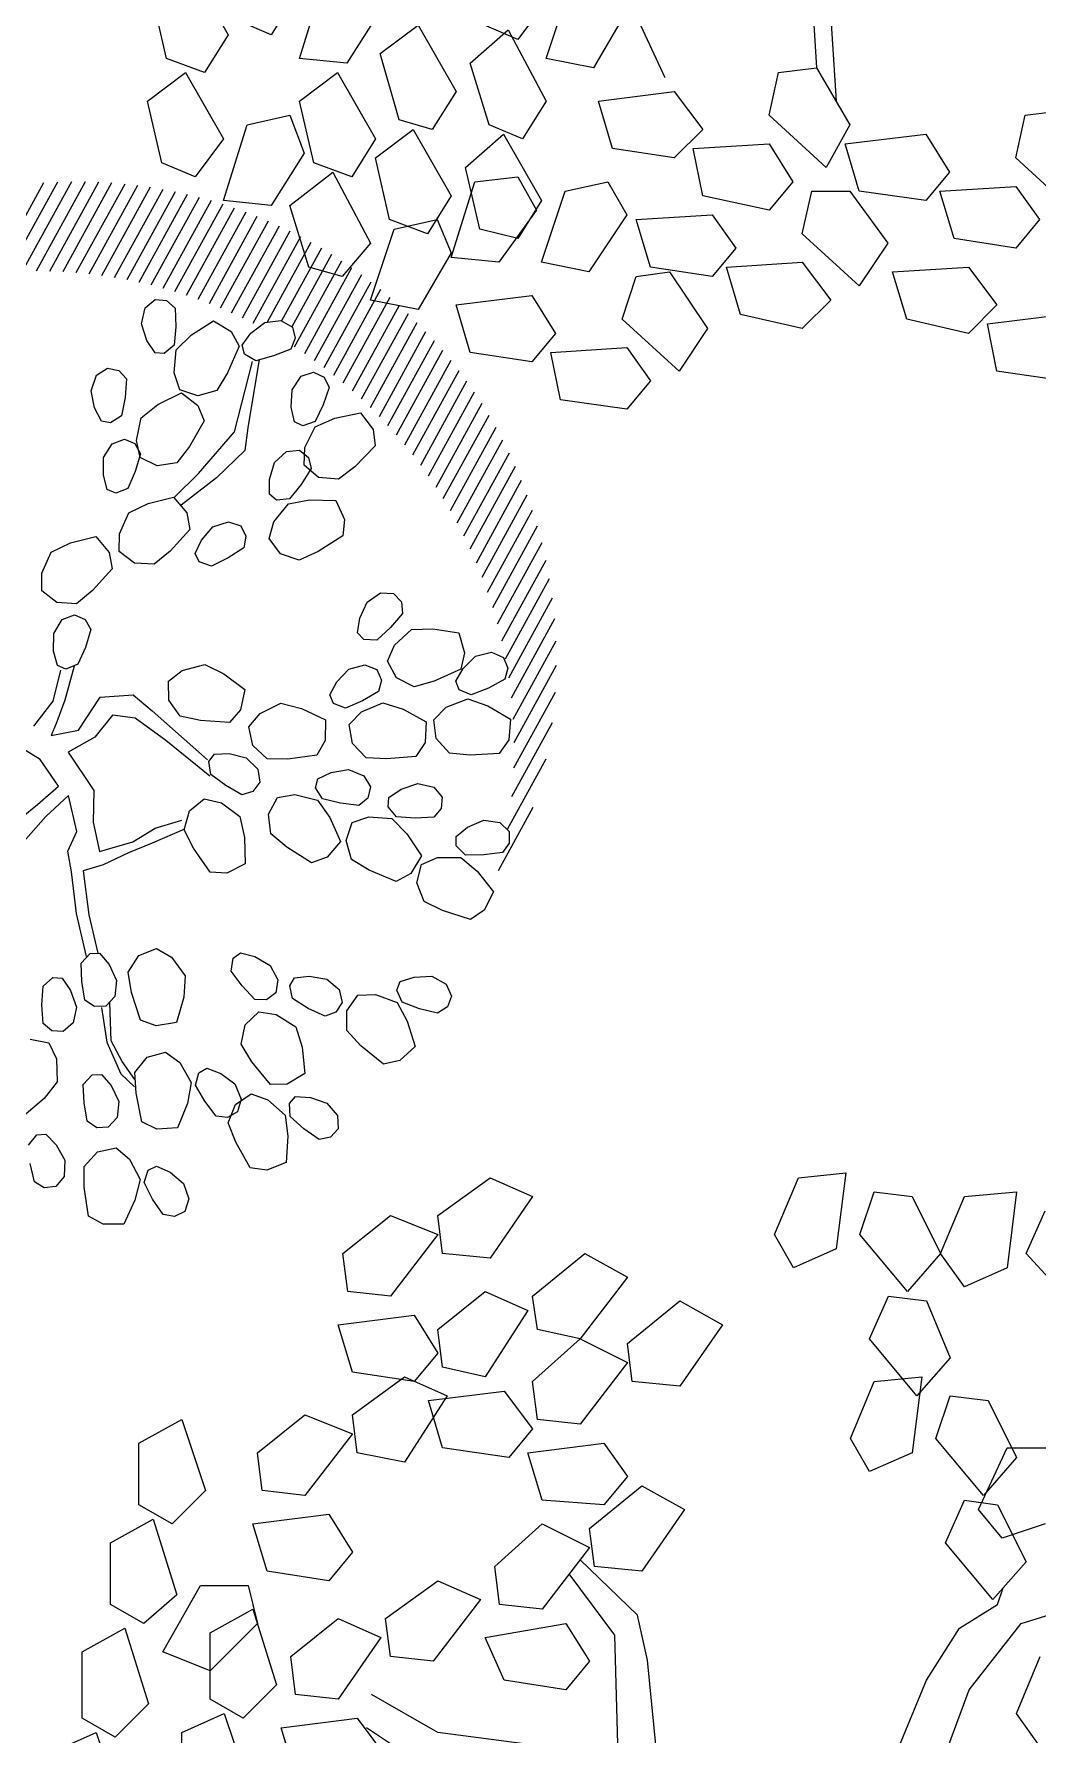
# Model space of a CAD drawing. Extents: x -809667 to 586099, y 3084146 to 3634412.
# Drawn here: x 381347.161 to 381349.18, y 3087166.921 to 3087170.344 of the extents above; entities that cross this region are included whole.
import ezdxf

# ---------------------------------------------------------------- set-up
doc = ezdxf.new("R2010")
doc.units = 0
doc.header["$LTSCALE"] = 0.5
doc.layers.get('0').update_dxf_attribs({"linetype": 'CONTINUOUS'})
doc.layers.add('乔木', color=84, linetype='CONTINUOUS')
doc.layers.add('文字', color=7, linetype='CONTINUOUS')

# ---------------------------------------------------------------- blocks, each defined once
blk = doc.blocks.new('幌伞枫')
at = {"layer": '乔木', "color": 0}
for p, q in [((-530.7, 995.3), (-449.9, 1054)), ((-449.9, 1054), (-383.9, 1024.6)), ((-9.5, 965.9), (27.2, 1054)), ((27.2, 1054), (100.6, 1061.3)), ((100.6, 1061.3), (85.9, 943.9)), ((122.6, 965.9), (144.7, 1032)), ((144.7, 1032), (203.4, 1024.6)), ((284.1, 1024.6), (364.9, 1032)), ((364.9, 1032), (350.2, 914.5)), ((-383.9, 1024.6), (-449.9, 929.2)), ((203.4, 1024.6), (247.4, 936.5)), ((247.4, 936.5), (284.1, 1024.6)), ((379.5, 936.5), (408.9, 1002.6)), ((-677.5, 936.5), (-604.1, 995.3)), ((-604.1, 995.3), (-530.7, 965.9)), ((-523.3, 936.5), (-530.7, 995.3)), ((-530.7, 965.9), (-604.1, 870.5)), ((19.9, 914.5), (-9.5, 965.9)), ((196, 877.8), (122.6, 965.9)), ((-670.1, 877.8), (-677.5, 936.5)), ((-449.9, 929.2), (-523.3, 936.5)), ((-383.9, 870.5), (-303.1, 936.5)), ((-303.1, 936.5), (-237, 899.8)), ((85.9, 943.9), (19.9, 914.5)), ((247.4, 936.5), (196, 877.8)), ((284.1, 885.2), (247.4, 936.5)), ((460.3, 848.5), (379.5, 936.5)), ((-237, 899.8), (-310.4, 804.4)), ((350.2, 914.5), (284.1, 885.2)), ((-604.1, 870.5), (-670.1, 877.8)), ((-530.7, 819.1), (-457.3, 877.8)), ((-457.3, 877.8), (-391.2, 848.5)), ((-376.5, 819.1), (-383.9, 870.5)), ((137.3, 804.4), (166.7, 870.5)), ((166.7, 870.5), (225.4, 863.1)), ((-391.2, 848.5), (-457.3, 745.7)), ((-237, 797.1), (-156.3, 863.1)), ((-156.3, 863.1), (-90.2, 826.4)), ((225.4, 863.1), (262.1, 775.1)), ((-684.8, 826.4), (-567.4, 841.1)), ((-662.8, 753), (-684.8, 826.4)), ((-567.4, 841.1), (-530.7, 782.4)), ((-523.3, 760.4), (-530.7, 819.1)), ((-310.4, 804.4), (-376.5, 819.1)), ((-90.2, 826.4), (-156.3, 731)), ((-383.9, 738.4), (-310.4, 804.4)), ((-310.4, 804.4), (-237, 767.7)), ((-229.7, 738.4), (-237, 797.1)), ((210.7, 716.3), (137.3, 804.4)), ((-530.7, 782.4), (-567.4, 738.4)), ((-237, 767.7), (-310.4, 672.3)), ((262.1, 775.1), (210.7, 716.3)), ((-567.4, 738.4), (-662.8, 753)), ((-662.8, 687), (-582, 745.7)), ((-582, 745.7), (-516, 716.3)), ((-457.3, 745.7), (-523.3, 760.4)), ((-376.5, 679.6), (-383.9, 738.4)), ((-156.3, 731), (-229.7, 738.4)), ((108, 650.3), (144.7, 738.4)), ((144.7, 738.4), (218.1, 745.7)), ((218.1, 745.7), (203.4, 628.2)), ((-516, 716.3), (-582, 613.6)), ((-545.3, 709), (-427.9, 723.7)), ((-427.9, 723.7), (-383.9, 665)), ((240.1, 650.3), (262.1, 716.3)), ((262.1, 716.3), (320.8, 709)), ((-809.6, 628.2), (-736.2, 687)), ((-736.2, 687), (-662.8, 657.6)), ((-655.4, 628.2), (-662.8, 687)), ((-523.3, 635.6), (-545.3, 709)), ((320.8, 709), (364.9, 620.9)), ((-993.1, 642.9), (-927, 679.6)), ((-927, 679.6), (-890.3, 569.5)), ((-383.9, 665), (-420.6, 620.9)), ((-310.4, 672.3), (-376.5, 679.6)), ((-993.1, 547.5), (-993.1, 642.9)), ((-662.8, 657.6), (-736.2, 562.2)), ((-420.6, 620.9), (-523.3, 635.6)), ((-391.2, 628.2), (-273.7, 642.9)), ((-273.7, 642.9), (-237, 591.5)), ((137.3, 598.9), (108, 650.3)), ((313.5, 562.2), (240.1, 650.3)), ((306.1, 540.2), (350.2, 635.6)), ((350.2, 635.6), (423.6, 635.6)), ((-802.3, 569.5), (-809.6, 628.2)), ((-582, 613.6), (-655.4, 628.2)), ((-369.2, 554.8), (-391.2, 628.2)), ((203.4, 628.2), (137.3, 598.9)), ((364.9, 620.9), (313.5, 562.2)), ((-237, 591.5), (-273.7, 547.5)), ((-890.3, 569.5), (-941.7, 518.1)), ((-736.2, 562.2), (-802.3, 569.5)), ((-273.7, 547.5), (-369.2, 554.8)), ((-295.8, 510.8), (-215, 576.9)), ((-215, 576.9), (-149, 540.2)), ((254.8, 488.8), (284.1, 554.8)), ((284.1, 554.8), (335.5, 547.5)), ((-941.7, 518.1), (-993.1, 547.5)), ((-816.9, 518.1), (-699.5, 532.8)), ((-699.5, 532.8), (-662.8, 474.1)), ((-149, 540.2), (-215, 444.7)), ((342.8, 496.1), (306.1, 540.2)), ((335.5, 547.5), (379.5, 459.4)), ((-1037.1, 488.8), (-971.1, 525.5)), ((-971.1, 525.5), (-934.4, 408)), ((-794.9, 444.7), (-816.9, 518.1)), ((-442.6, 452.1), (-369.2, 518.1)), ((-369.2, 518.1), (-295.8, 481.4)), ((-288.4, 452.1), (-295.8, 510.8)), ((408.9, 518.1), (342.8, 496.1)), ((-1037.1, 393.4), (-1037.1, 488.8)), ((-662.8, 474.1), (-699.5, 430.1)), ((-295.8, 481.4), (-369.2, 386)), ((328.2, 400.7), (254.8, 488.8)), ((-435.2, 393.4), (-442.6, 452.1)), ((-221.9, 376.9), (-310.5, 462.2)), ((-215, 444.7), (-288.4, 452.1)), ((379.5, 459.4), (328.2, 400.7)), ((-956.4, 320), (-897.7, 422.7)), ((-897.7, 422.7), (-824.3, 422.7)), ((-824.3, 422.7), (-809.6, 364)), ((-699.5, 430.1), (-794.9, 444.7)), ((-611.4, 371.3), (-530.7, 430.1)), ((-530.7, 430.1), (-464.6, 400.7)), ((-256.9, 345.9), (-327.2, 440.6)), ((-934.4, 408), (-985.8, 364)), ((-464.6, 400.7), (-538, 305.3)), ((335.5, 393.4), (344, 418.8)), ((-985.8, 364), (-1037.1, 393.4)), ((-883, 349.3), (-816.9, 386)), ((-816.9, 386), (-780.2, 268.6)), ((-758.2, 312.6), (-684.8, 371.3)), ((-684.8, 371.3), (-618.7, 342)), ((-604.1, 312.6), (-611.4, 371.3)), ((-369.2, 386), (-435.2, 393.4)), ((-206.4, 307), (-221.9, 376.9)), ((276.8, 356.7), (335.5, 393.4)), ((372.2, 364), (467.6, 393.4)), ((-1081.2, 320), (-1015.1, 356.7)), ((-1015.1, 356.7), (-978.4, 239.2)), ((-809.6, 364), (-883, 290.6)), ((-883, 246.5), (-883, 349.3)), ((-457.3, 342), (-332.5, 364)), ((-332.5, 364), (-295.8, 305.3)), ((-251.7, 158.5), (-256.9, 345.9)), ((225.4, 275.9), (276.8, 356.7)), ((291.5, 261.2), (372.2, 364)), ((-1081.2, 217.2), (-1081.2, 320)), ((-883, 290.6), (-956.4, 320)), ((-618.7, 342), (-684.8, 246.5)), ((-427.9, 275.9), (-457.3, 342)), ((-750.9, 253.9), (-758.2, 312.6)), ((-538, 305.3), (-604.1, 312.6)), ((-295.8, 305.3), (-332.5, 261.2)), ((-188.4, 124.2), (-206.4, 307)), ((364.9, 224.5), (401.6, 312.6)), ((-780.2, 268.6), (-831.6, 217.2)), ((-332.5, 261.2), (-427.9, 275.9)), ((174, 151.1), (225.4, 275.9)), ((-978.4, 239.2), (-1029.8, 187.8)), ((-831.6, 217.2), (-883, 246.5)), ((-684.8, 246.5), (-750.9, 253.9)), ((-530.7, 195.2), (-633.4, 253.9)), ((240.1, 121.8), (291.5, 261.2)), ((-1029.8, 187.8), (-1081.2, 217.2)), ((-927, 195.2), (-861, 224.5)), ((-861, 224.5), (-824.3, 114.4)), ((-772.9, 202.5), (-655.4, 217.2)), ((-655.4, 217.2), (-611.4, 158.5)), ((401.6, 173.1), (364.9, 224.5)), ((-1125.2, 165.8), (-1059.2, 195.2)), ((-1059.2, 195.2), (-1022.5, 85.1)), ((-927, 92.4), (-927, 195.2)), ((-750.9, 129.1), (-772.9, 202.5)), ((-530.7, 129.1), (-640.8, 202.5)), ((-251.7, 158.5), (-530.7, 195.2)), ((61.7, -380.2), (79.4, -664.1)), ((38.4, -430.7), (49.2, -612.3)), ((-919.7, -458.1), (-861, -560.9)), ((-750.9, -597.6), (-714.2, -480.2)), ((-369.2, -597.6), (-332.5, -487.5)), ((-956.4, -597.6), (-978.4, -502.2)), ((-758.2, -502.2), (-794.9, -560.9)), ((-626.1, -524.2), (-677.5, -604.9)), ((-369.2, -509.5), (-413.2, -568.2)), ((-244.4, -524.2), (-295.8, -612.3)), ((-794.9, -560.9), (-846.3, -538.9)), ((-626.1, -590.3), (-567.4, -546.2)), ((-567.4, -546.2), (-508.6, -649)), ((-413.2, -568.2), (-464.6, -546.2)), ((-229.7, -531.5), (-185.7, -627)), ((-861, -560.9), (-897.7, -619.6)), ((-486.6, -604.9), (-427.9, -553.6)), ((-427.9, -553.6), (-369.2, -663.7)), ((-897.7, -619.6), (-956.4, -597.6)), ((-677.5, -604.9), (-750.9, -597.6)), ((-596.7, -693), (-626.1, -590.3)), ((-457.3, -700.4), (-486.6, -604.9)), ((-295.8, -612.3), (-369.2, -597.6)), ((-985.8, -663.7), (-927, -619.6)), ((-927, -619.6), (-868.3, -722.4)), ((-750.9, -663.7), (-692.2, -619.6)), ((-692.2, -619.6), (-633.4, -722.4)), ((-24.2, -685.7), (-9.5, -619.6)), ((-9.5, -619.6), (49.2, -612.3)), ((49.2, -612.3), (100.6, -700.4)), ((-508.6, -649), (-545.3, -707.7)), ((-288.4, -663.7), (-171, -649)), ((-171, -649), (-126.9, -707.7)), ((-963.7, -759.1), (-985.8, -663.7)), ((-728.9, -759.1), (-750.9, -663.7)), ((-369.2, -663.7), (-405.9, -722.4)), ((-266.4, -737.1), (-288.4, -663.7)), ((372.2, -685.7), (430.9, -678.3)), ((-868.3, -817.8), (-831.6, -700.4)), ((-831.6, -700.4), (-765.6, -685.7)), ((-765.6, -685.7), (-743.5, -744.4)), ((-633.4, -751.7), (-574.7, -707.7)), ((-545.3, -707.7), (-596.7, -693)), ((-574.7, -707.7), (-516, -810.5)), ((-405.9, -722.4), (-457.3, -700.4)), ((-126.9, -707.7), (-171, -751.7)), ((63.9, -766.4), (-24.2, -685.7)), ((100.6, -700.4), (63.9, -766.4)), ((357.5, -751.7), (372.2, -685.7)), ((-868.3, -722.4), (-912.4, -781.1)), ((-633.4, -722.4), (-670.1, -781.1)), ((-494, -766.4), (-435.2, -715)), ((-435.2, -715), (-376.5, -817.8)), ((-171, -751.7), (-266.4, -737.1)), ((-141.6, -737.1), (-24.2, -729.7)), ((-126.9, -810.5), (-141.6, -737.1)), ((-24.2, -729.7), (12.5, -788.5)), ((93.3, -729.7), (218.1, -715)), ((115.3, -803.1), (93.3, -729.7)), ((218.1, -715), (254.8, -773.8)), ((-912.4, -781.1), (-963.7, -759.1)), ((-743.5, -744.4), (-794.9, -825.2)), ((-670.1, -781.1), (-728.9, -759.1)), ((-611.4, -847.2), (-633.4, -751.7)), ((445.6, -832.5), (357.5, -751.7)), ((-765.6, -825.2), (-699.5, -773.8)), ((-699.5, -773.8), (-640.8, -883.9)), ((-516, -905.9), (-479.3, -788.5)), ((-471.9, -861.9), (-494, -766.4)), ((-479.3, -788.5), (-413.2, -781.1)), ((-413.2, -781.1), (-383.9, -832.5)), ((-339.8, -803.1), (-273.7, -788.5)), ((-273.7, -788.5), (-244.4, -839.8)), ((12.5, -788.5), (-24.2, -832.5)), ((254.8, -773.8), (218.1, -817.8)), ((-516, -810.5), (-552.7, -869.2)), ((-376.5, -913.2), (-339.8, -803.1)), ((-24.2, -832.5), (-126.9, -810.5)), ((27.2, -869.2), (41.9, -803.1)), ((41.9, -803.1), (100.6, -803.1)), ((100.6, -803.1), (159.3, -883.9)), ((218.1, -817.8), (115.3, -803.1)), ((240.1, -803.1), (357.5, -795.8)), ((262.1, -876.5), (240.1, -803.1)), ((357.5, -795.8), (394.2, -847.2)), ((-794.9, -825.2), (-868.3, -817.8)), ((-736.2, -920.6), (-765.6, -825.2)), ((-383.9, -832.5), (-442.6, -913.2)), ((-376.5, -817.8), (-413.2, -876.5)), ((-244.4, -839.8), (-303.1, -927.9)), ((-229.7, -847.2), (-112.3, -839.8)), ((-112.3, -839.8), (-75.6, -891.2)), ((-640.8, -972), (-604.1, -861.9)), ((-552.7, -869.2), (-611.4, -847.2)), ((-604.1, -861.9), (-538, -847.2)), ((-538, -847.2), (-516, -898.6)), ((-413.2, -876.5), (-471.9, -861.9)), ((-207.7, -920.6), (-229.7, -847.2)), ((394.2, -847.2), (357.5, -891.2)), ((-640.8, -883.9), (-684.8, -935.3)), ((-75.6, -891.2), (-112.3, -935.3)), ((115.3, -949.9), (27.2, -869.2)), ((159.3, -883.9), (115.3, -949.9)), ((357.5, -891.2), (262.1, -876.5)), ((-684.8, -935.3), (-736.2, -920.6)), ((-516, -898.6), (-567.4, -986.6)), ((-442.6, -913.2), (-516, -905.9)), ((-303.1, -927.9), (-376.5, -913.2)), ((-112.3, -935.3), (-207.7, -920.6)), ((-90.2, -920.6), (27.2, -913.2)), ((-68.2, -994), (-90.2, -920.6)), ((27.2, -913.2), (71.3, -972)), ((166.7, -927.9), (284.1, -920.6)), ((284.1, -920.6), (328.2, -979.3)), ((-251.7, -1001.3), (-229.7, -935.3)), ((-229.7, -935.3), (-178.3, -927.9)), ((-178.3, -927.9), (-119.6, -1016)), ((188.7, -1001.3), (166.7, -927.9)), ((-567.4, -986.6), (-640.8, -972)), ((-508.6, -979.3), (-391.2, -964.6)), ((-391.2, -964.6), (-354.5, -1023.3)), ((71.3, -972), (27.2, -1016)), ((-486.6, -1052.7), (-508.6, -979.3)), ((27.2, -1016), (-68.2, -994)), ((328.2, -979.3), (284.1, -1023.3)), ((313.5, -1008.7), (430.9, -994)), ((-354.5, -1023.3), (-391.2, -1067.4)), ((-163.6, -1082.1), (-251.7, -1001.3)), ((-119.6, -1016), (-163.6, -1082.1)), ((284.1, -1023.3), (188.7, -1001.3)), ((328.2, -1082.1), (313.5, -1008.7)), ((-391.2, -1067.4), (-486.6, -1052.7)), ((-361.8, -1052.7), (-244.4, -1045.4)), ((-347.2, -1126.1), (-361.8, -1052.7)), ((-244.4, -1045.4), (-207.7, -1096.7)), ((-207.7, -1096.7), (-244.4, -1140.8)), ((430.9, -1096.7), (328.2, -1082.1)), ((-244.4, -1140.8), (-347.2, -1126.1))]:
    blk.add_line(p, q, dxfattribs=at)
blk = doc.blocks.new('紫薇')
at = {"color": 0}
for p, q in [((-444.8, 98.9), (-442.6, 110.8)), ((-442.6, 110.8), (-433.7, 119)), ((-433.7, 119), (-414.3, 117.8)), ((-395.3, 114.2), (-387.5, 103)), ((-353.2, 84.9), (-364.4, 110.1)), ((-437.1, 87.7), (-444.8, 98.9)), ((-389.3, 93.5), (-403, 86.2)), ((-387.5, 103), (-389.3, 93.5)), ((-496.5, 62.5), (-484, 74.7)), ((-484, 74.7), (-453.7, 70.5)), ((-420.9, 82.2), (-437.1, 87.7)), ((-403, 86.2), (-420.9, 82.2)), ((-340.2, 66.8), (-353.2, 84.9)), ((-289.3, 81.6), (-298.6, 64)), ((-502.4, 41.7), (-496.5, 62.5)), ((-453.7, 70.5), (-432.9, 64.6)), ((-432.9, 64.6), (-422.2, 46.9)), ((-316.8, 61), (-340.2, 66.8)), ((-298.6, 64), (-316.8, 61)), ((-291.5, 46.1), (-287.4, 57.4)), ((-287.4, 57.4), (-277.3, 64)), ((-277.3, 64), (-258.3, 59.7)), ((-258.3, 59.7), (-240.1, 53.1)), ((-481.8, 23.5), (-502.4, 41.7)), ((-422.2, 46.9), (-423.5, 27)), ((-400.7, 29), (-397.8, 40.7)), ((-397.8, 40.7), (-388.5, 48.4)), ((-388.5, 48.4), (-369.1, 46.1)), ((-369.1, 46.1), (-350.3, 41.4)), ((-350.3, 41.4), (-343.3, 29.7)), ((-285.7, 33.7), (-291.5, 46.1)), ((-240.1, 53.1), (-234.3, 40.7)), ((-234.3, 40.7), (-237.6, 31.6)), ((-462.5, 12.3), (-481.8, 23.5)), ((-423.5, 27), (-438.8, 16.8)), ((-393.6, 17.3), (-400.7, 29)), ((-345.6, 20.4), (-359.6, 13.9)), ((-343.3, 29.7), (-345.6, 20.4)), ((-270.7, 25.6), (-285.7, 33.7)), ((-252.3, 26.7), (-270.7, 25.6)), ((-237.6, 31.6), (-252.3, 26.7)), ((-70.5, 0.6), (-87.5, 27.2)), ((-68.1, 34.4), (-56, 5.4)), ((-504.4, -0.4), (-485.8, 5.5)), ((-485.8, 5.5), (-466.8, 9.1)), ((-466.8, 9.1), (-455.5, 1.4)), ((-438.8, 16.8), (-462.5, 12.3)), ((-455.5, 1.4), (-453.8, -8.1)), ((-377.8, 10.9), (-393.6, 17.3)), ((-359.6, 13.9), (-377.8, 10.9)), ((-350.9, 0.6), (-367.8, -9.1)), ((-314.7, 5.4), (-350.9, 0.6)), ((-338.8, -4.2), (-314.7, 0.6)), ((-278.4, 0.6), (-314.7, 5.4)), ((-314.7, 0.6), (-276, -9.1)), ((-278.4, -4.1), (-275.5, 7.6)), ((-275.5, 7.6), (-266.1, 15.2)), ((-266.1, 15.2), (-246.7, 12.7)), ((-246.7, 12.7), (-228, 8)), ((-228, 8), (-221, -3.8)), ((-222.8, 0.6), (-176.9, -1.8)), ((-56, -28.4), (-70.5, 0.6)), ((-56, 5.4), (-43.9, -21.1)), ((-11.6, -10.3), (11.6, 10.3)), ((-509.7, -11.2), (-504.4, -0.4)), ((-507.5, -23.1), (-509.7, -11.2)), ((-453.8, -8.1), (-463.9, -19.9)), ((-416.8, -19.3), (-405, -6.5)), ((-405, -6.5), (-374.5, -8.9)), ((-374.5, -8.9), (-353.4, -13.7)), ((-360.6, -11.5), (-338.8, -4.2)), ((-353.4, -13.7), (-341.8, -30.7)), ((-271.5, -15.9), (-278.4, -4.1)), ((-255.7, -22.4), (-271.5, -15.9)), ((-223.4, -13.2), (-237.5, -19.5)), ((-221, -3.8), (-223.4, -13.2)), ((-181.7, -13.9), (-222.8, -11.5)), ((-135.8, -21.1), (-181.7, -13.9)), ((-176.9, -1.8), (-133.4, -9.1)), ((-133.4, -9.1), (-111.6, -11.5)), ((-111.6, -11.5), (-94.7, -26)), ((-43.9, -21.1), (-11.6, -10.3)), ((23.7, -13.9), (43.1, -40.5)), ((-496.2, -30.8), (-507.5, -23.1)), ((-479.2, -30.1), (-496.2, -30.8)), ((-463.9, -19.9), (-479.2, -30.1)), ((-421.5, -40.4), (-416.8, -19.3)), ((-341.8, -30.7), (-341.9, -50.6)), ((-313, -48.7), (-302.7, -34.6)), ((-302.7, -34.6), (-272.1, -33.8)), ((-272.1, -33.8), (-250.7, -36.3)), ((-237.5, -19.5), (-255.7, -22.4)), ((-135.8, -42.9), (-135.8, -21.1)), ((-94.7, -26), (-56, -28.4)), ((9.2, -28.4), (6.8, -57.4)), ((21.3, -38), (9.2, -28.4)), ((-399.9, -57.5), (-421.5, -40.4)), ((-341.9, -50.6), (-356.5, -61.7)), ((-315.5, -70.1), (-313, -48.7)), ((-250.7, -36.3), (-237.3, -51.9)), ((-237.3, -51.9), (-235.2, -71.8)), ((-131, -71.9), (-135.8, -42.9)), ((-121.3, -42.9), (-121.3, -79.1)), ((-89.9, -45.3), (-121.3, -42.9)), ((-58.4, -55), (-89.9, -45.3)), ((-12.5, -40.5), (-58.4, -55)), ((-5.3, -71.9), (-12.5, -40.5)), ((40.7, -52.5), (21.3, -38)), ((72.1, -71.9), (40.7, -52.5)), ((43.1, -40.5), (72.1, -57.4)), ((-402.9, -75.6), (-384.1, -71)), ((-380, -67.5), (-399.9, -57.5)), ((-384.1, -71), (-372.4, -78)), ((-356.5, -61.7), (-380, -67.5)), ((-292.2, -84.8), (-315.5, -70.1)), ((6.8, -57.4), (33.4, -88.8)), ((71.7, -62.6), (77.9, -55.2)), ((72.9, -76.2), (71.7, -62.6)), ((77.9, -55.2), (93.4, -55.6)), ((93.4, -55.6), (111, -60.9)), ((111, -60.9), (122.4, -73.6)), ((141.1, -73), (157.2, -61.4)), ((157.2, -61.4), (174.8, -66.7)), ((174.8, -66.7), (193.3, -82.2)), ((-425.8, -93.7), (-421.1, -82.6)), ((-421.1, -82.6), (-402.9, -75.6)), ((-370.1, -87.4), (-379.5, -99.7)), ((-372.4, -78), (-370.1, -87.4)), ((-271.3, -92.6), (-292.2, -84.8)), ((-248.6, -84.4), (-271.3, -92.6)), ((-235.2, -71.8), (-248.6, -84.4)), ((-128.5, -98.4), (-131, -71.9)), ((-121.3, -79.1), (-114, -105.7)), ((11.6, -96), (-5.3, -71.9)), ((33.4, -88.8), (26.1, -122.6)), ((87.7, -88.7), (72.9, -76.2)), ((104.1, -99.2), (87.7, -88.7)), ((123.6, -87.2), (115.8, -96.5)), ((122.4, -73.6), (123.6, -87.2)), ((134.2, -92.5), (141.1, -73)), ((193.3, -82.2), (197, -104.2)), ((-490, -117.5), (-482.8, -101.7)), ((-482.8, -101.7), (-453, -94.6)), ((-453, -94.6), (-431.5, -92.7)), ((-431.5, -92.7), (-415.2, -105.3)), ((-422.9, -105.4), (-425.8, -93.7)), ((-411.2, -112.5), (-422.9, -105.4)), ((-415.2, -105.3), (-409.1, -124.3)), ((-379.5, -99.7), (-394.2, -110.8)), ((-123.7, -134.7), (-128.5, -98.4)), ((-114, -105.7), (-114, -134.7)), ((2, -117.8), (11.6, -96)), ((115.8, -96.5), (104.1, -99.2)), ((142.8, -112.3), (134.2, -92.5)), ((197, -104.2), (196, -131.7)), ((566.2, -182.5), (490.3, -106.6)), ((-488.1, -139.1), (-490, -117.5)), ((-409.1, -124.3), (-419.7, -139.3)), ((-394.2, -110.8), (-411.2, -112.5)), ((-29.4, -141.9), (2, -117.8)), ((26.1, -122.6), (4.4, -137.1)), ((158.8, -138.4), (142.8, -112.3)), ((562.9, -196.8), (487.2, -121.1)), ((-462.2, -148.6), (-488.1, -139.1)), ((-419.7, -139.3), (-440.2, -152.1)), ((-405.2, -146.2), (-377.1, -134.2)), ((-377.1, -134.2), (-356.2, -128.6)), ((-356.2, -128.6), (-338, -138.3)), ((-338, -138.3), (-328.8, -156)), ((-298, -146.6), (-279.9, -140)), ((-279.9, -140), (-267.5, -145.8)), ((-174.5, -147.9), (-145.5, -138.1)), ((-145.5, -138.1), (-124.3, -134.2)), ((-124.3, -134.2), (-106.8, -145.2)), ((-77.8, -175.7), (-29.4, -141.9)), ((4.4, -137.1), (-60.9, -178.1)), ((176.1, -140.3), (158.8, -138.4)), ((196, -131.7), (176.1, -140.3)), ((559.2, -210.9), (483.7, -135.3)), ((-440.2, -152.1), (-462.2, -148.6)), ((-459.5, -166.8), (-443.1, -156.6)), ((-443.1, -156.6), (-429.8, -159.8)), ((-429.8, -159.8), (-424.7, -168)), ((-409.7, -163.1), (-405.2, -146.2)), ((-328.8, -156), (-336.6, -172.6)), ((-318.9, -167.1), (-315.4, -155.5)), ((-315.4, -155.5), (-298, -146.6)), ((-264.2, -154.9), (-272.2, -168.1)), ((-267.5, -145.8), (-264.2, -154.9)), ((-180.2, -164.4), (-174.5, -147.9)), ((-106.8, -145.2), (-99, -163.5)), ((-9.2, -163.5), (10.3, -156.7)), ((10.3, -156.7), (29.5, -162)), ((158, -162.4), (174.1, -150.7)), ((174.1, -150.7), (191.7, -156)), ((191.7, -156), (210.2, -171.6)), ((233.6, -164.1), (239.8, -156.7)), ((239.8, -156.7), (255.3, -157)), ((255.3, -157), (272.9, -162.3)), ((555.2, -224.5), (479.8, -149.2)), ((-474.7, -179.1), (-459.5, -166.8)), ((-424.7, -168), (-429.9, -182.6)), ((-404.1, -184), (-409.7, -163.1)), ((-336.6, -172.6), (-354.7, -188.6)), ((-314.8, -178.4), (-318.9, -167.1)), ((-272.2, -168.1), (-285.6, -180.7)), ((-176.3, -185.6), (-180.2, -164.4)), ((-99, -163.5), (-108.1, -179.5)), ((-92, -188.9), (-76.6, -177.2)), ((-76.6, -177.2), (-63.1, -179.1)), ((-19.3, -182.6), (-9.2, -163.5)), ((29.5, -162), (36.3, -179.1)), ((151.1, -181.9), (158, -162.4)), ((210.2, -171.6), (213.9, -193.6)), ((234.8, -177.7), (233.6, -164.1)), ((249.6, -190.1), (234.8, -177.7)), ((272.9, -162.3), (284.3, -175.1)), ((284.3, -175.1), (285.5, -188.7)), ((305.8, -179.5), (310.3, -170.9)), ((310.3, -170.9), (325.4, -168)), ((325.4, -168), (343.8, -169.4)), ((343.8, -169.4), (357.7, -179.4)), ((546.3, -250.9), (471.2, -175.9)), ((550.9, -237.9), (475.7, -162.7)), ((-475.8, -191.1), (-474.7, -179.1)), ((-469.4, -201.4), (-475.8, -191.1)), ((-429.9, -182.6), (-440.4, -197.6)), ((-377, -189), (-404.1, -184)), ((-354.7, -188.6), (-377, -189)), ((-339.8, -206.5), (-325.3, -193.6)), ((-325.3, -193.6), (-311.7, -194.5)), ((-302.4, -184.2), (-314.8, -178.4)), ((-311.7, -194.5), (-305.3, -201.7)), ((-285.6, -180.7), (-302.4, -184.2)), ((-149.6, -192.7), (-176.3, -185.6)), ((-127.4, -194.1), (-149.6, -192.7)), ((-108.1, -179.5), (-127.4, -194.1)), ((-106, -202.5), (-92, -188.9)), ((-63.1, -179.1), (-57.2, -186.8)), ((-57.2, -186.8), (-61, -201.8)), ((-29.7, -211.3), (-19.3, -182.6)), ((36.3, -179.1), (35.7, -203.3)), ((159.7, -201.7), (151.1, -181.9)), ((213.9, -193.6), (212.9, -221.1)), ((266, -200.7), (249.6, -190.1)), ((285.5, -188.7), (277.8, -197.9)), ((309.8, -192.5), (305.8, -179.5)), ((327, -201.5), (309.8, -192.5)), ((361.7, -192.5), (356.1, -203.1)), ((357.7, -179.4), (361.7, -192.5)), ((541.3, -263.7), (466.4, -188.8)), ((-456.1, -204.5), (-469.4, -201.4)), ((-440.4, -197.6), (-456.1, -204.5)), ((-352.7, -221.1), (-339.8, -206.5)), ((-305.3, -201.7), (-307.9, -216.9)), ((-105.9, -214.5), (-106, -202.5)), ((-61, -201.8), (-70.2, -217.7)), ((-20.4, -226.1), (-29.7, -211.3)), ((35.7, -203.3), (20.8, -219.9)), ((175.7, -227.8), (159.7, -201.7)), ((249, -213.9), (262.3, -199)), ((262.3, -199), (280.6, -200.5)), ((277.8, -197.9), (266, -200.7)), ((280.6, -200.5), (302, -211.7)), ((302, -211.7), (310.3, -232.4)), ((345.2, -208.3), (327, -201.5)), ((356.1, -203.1), (345.2, -208.3)), ((536.1, -276.2), (461.3, -201.4)), ((-351.7, -233.1), (-352.7, -221.1)), ((-307.9, -216.9), (-315.8, -233.6)), ((-171.8, -232.2), (-153.8, -220.2)), ((-153.8, -220.2), (-133.4, -223.6)), ((-133.4, -223.6), (-119.1, -237.5)), ((-98.6, -224.2), (-105.9, -214.5)), ((-85.1, -226), (-98.6, -224.2)), ((-70.2, -217.7), (-85.1, -226)), ((-77.4, -238.3), (-59.6, -227.8)), ((-59.6, -227.8), (-39.8, -229.2)), ((-39.8, -229.2), (-29.7, -244.6)), ((-1.3, -236.2), (-20.4, -226.1)), ((20.8, -219.9), (-1.3, -236.2)), ((132.4, -239), (140.2, -227.8)), ((140.2, -227.8), (149.8, -226.1)), ((149.8, -226.1), (161.4, -236.3)), ((193, -229.7), (175.7, -227.8)), ((212.9, -221.1), (193, -229.7)), ((219.5, -269.9), (202.6, -226.4)), ((212.3, -221.6), (229.2, -253)), ((246.4, -234.4), (249, -213.9)), ((524.9, -300.3), (450.4, -225.8)), ((530.6, -288.4), (456, -213.7)), ((-417.9, -265.7), (-392.8, -248.4)), ((-392.8, -248.4), (-373.4, -238.8)), ((-373.4, -238.8), (-353.6, -244.6)), ((-353.6, -244.6), (-341.1, -260.1)), ((-343.7, -242.2), (-351.7, -233.1)), ((-330, -243), (-343.7, -242.2)), ((-315.8, -233.6), (-330, -243)), ((-194.7, -252.4), (-171.8, -232.2)), ((-119.1, -237.5), (-121.3, -255.7)), ((-83.6, -259.1), (-77.4, -238.3)), ((-29.7, -244.6), (-25.5, -268.4)), ((135.8, -258), (132.4, -239)), ((161.4, -236.3), (171.4, -251.7)), ((259.1, -251.9), (246.4, -234.4)), ((310.3, -232.4), (315.1, -259.5)), ((359.6, -253.8), (363.1, -244.8)), ((363.1, -244.8), (377.9, -240.2)), ((377.9, -240.2), (396.3, -239.5)), ((396.3, -239.5), (411.2, -247.9)), ((411.2, -247.9), (416.7, -260.4)), ((518.9, -312), (444.5, -237.6)), ((-419, -283.1), (-417.9, -265.7)), ((-341.1, -260.1), (-345.5, -278)), ((-193.6, -269.8), (-194.7, -252.4)), ((-121.3, -255.7), (-133.4, -276.7)), ((-88.1, -289.3), (-83.6, -259.1)), ((141.5, -276.6), (135.8, -258)), ((171.4, -251.7), (172, -268.8)), ((229.2, -253), (260.6, -301.3)), ((280.3, -274), (259.1, -251.9)), ((315.1, -259.5), (297.6, -272.1)), ((307.4, -275), (318.8, -258.8)), ((318.8, -258.8), (337.2, -258.1)), ((337.2, -258.1), (359.8, -266.8)), ((365.2, -266.3), (359.6, -253.8)), ((383.2, -273.3), (365.2, -266.3)), ((416.7, -260.4), (412.3, -271.7)), ((506.1, -334.6), (432, -260.4)), ((512.6, -323.4), (438.4, -249.1)), ((-409.4, -302.5), (-419, -283.1)), ((-345.5, -278), (-360.1, -297.3)), ((-181.7, -287.9), (-193.6, -269.8)), ((-154.4, -284.1), (-181.7, -287.9)), ((-133.4, -276.7), (-154.4, -284.1)), ((-143.4, -298.8), (-133.7, -282.1)), ((-133.7, -282.1), (-120.5, -278.5)), ((-120.5, -278.5), (-112.1, -283.4)), ((-112.1, -283.4), (-109.8, -298.7)), ((-25.5, -268.4), (-36.8, -287.6)), ((152.3, -282.1), (141.5, -276.6)), ((164.2, -280), (152.3, -282.1)), ((172, -268.8), (164.2, -280)), ((238.9, -306.2), (219.5, -269.9)), ((297.6, -272.1), (280.3, -274)), ((307.1, -295.7), (307.4, -275)), ((359.8, -266.8), (370.3, -286.5)), ((402.1, -278.1), (383.2, -273.3)), ((412.3, -271.7), (402.1, -278.1)), ((492.4, -356.2), (418.5, -282.2)), ((499.4, -345.5), (425.3, -271.4)), ((-381.8, -302.1), (-409.4, -302.5)), ((-360.1, -297.3), (-381.8, -302.1)), ((-361.1, -302.6), (-347.5, -300.7)), ((-347.5, -300.7), (-339.8, -306.5)), ((-218.9, -308.1), (-203, -293.5)), ((-203, -293.5), (-182.4, -293.6)), ((-182.4, -293.6), (-166, -304.9)), ((-151, -316.8), (-143.4, -298.8)), ((-109.8, -298.7), (-112, -316.9)), ((-76, -301.9), (-88.1, -289.3)), ((-55.3, -308.1), (-76, -301.9)), ((-36.8, -287.6), (-55.3, -308.1)), ((260.6, -301.3), (325.9, -340)), ((321.7, -311.7), (307.1, -295.7)), ((370.3, -286.5), (378.2, -312.8)), ((485.2, -366.6), (411.4, -292.8)), ((-382.4, -334.9), (-372.7, -318)), ((-372.7, -318), (-361.1, -302.6)), ((-339.8, -306.5), (-339.4, -322)), ((-238.2, -331.8), (-218.9, -308.1)), ((-166, -304.9), (-165.2, -323.3)), ((-146.2, -327.9), (-151, -316.8)), ((-112, -316.9), (-122.6, -330.4)), ((-41, -321), (-31.4, -319.9)), ((-31.4, -319.9), (-20.4, -330.7)), ((112.7, -328.7), (124.5, -311.7)), ((124.5, -311.7), (143.2, -304.7)), ((143.2, -304.7), (158.7, -314.5)), ((158.7, -314.5), (172.5, -334.4)), ((179.7, -323.6), (187.6, -318.1)), ((187.6, -318.1), (202.4, -322.5)), ((260.6, -315.8), (238.9, -306.2)), ((325.9, -347.2), (260.6, -315.8)), ((345.2, -331.1), (321.7, -311.7)), ((378.2, -312.8), (362.2, -327.4)), ((470, -386.9), (396.5, -313.3)), ((477.7, -376.9), (404, -303.2)), ((-379.1, -346.5), (-382.4, -334.9)), ((-339.4, -322), (-343.8, -339.9)), ((-234.3, -348.8), (-238.2, -331.8)), ((-165.2, -323.3), (-173.8, -345.9)), ((-135.8, -333.9), (-146.2, -327.9)), ((-122.6, -330.4), (-135.8, -333.9)), ((-112.3, -358.3), (-105.1, -337.9)), ((-105.1, -337.9), (-86.8, -328.4)), ((-86.8, -328.4), (-67, -330.8)), ((-67, -330.8), (-57.8, -346.8)), ((-49.5, -331.8), (-41, -321)), ((-47.1, -351), (-49.5, -331.8)), ((-20.4, -330.7), (-11.2, -346.6)), ((115.8, -350.1), (112.7, -328.7)), ((172.5, -334.4), (170.2, -356.6)), ((177.2, -337), (179.7, -323.6)), ((188.2, -352.9), (177.2, -337)), ((202.4, -322.5), (218, -332.3)), ((218, -332.3), (225.6, -347.6)), ((325.7, -343.5), (335.6, -334)), ((335.6, -334), (345.2, -334.3)), ((362.2, -327.4), (345.2, -331.1)), ((345.2, -334.3), (354.6, -346.6)), ((454, -406.2), (380.6, -332.8)), ((462.1, -396.6), (388.7, -323.1)), ((-369.5, -353.8), (-379.1, -346.5)), ((-355.9, -351.9), (-369.5, -353.8)), ((-343.8, -339.9), (-355.9, -351.9)), ((-281, -370), (-266.4, -354)), ((-266.4, -354), (-245.8, -352.3)), ((-245.8, -352.3), (-228.6, -362.3)), ((-219.7, -364.7), (-234.3, -348.8)), ((-173.8, -345.9), (-193.4, -356.6)), ((-180.1, -369.4), (-173.3, -351.3)), ((-173.3, -351.3), (-160.8, -345.7)), ((-160.8, -345.7), (-151.8, -349.1)), ((-151.8, -349.1), (-147, -363.8)), ((-57.8, -346.8), (-54.8, -370.8)), ((-42.4, -369.9), (-47.1, -351)), ((-11.2, -346.6), (-11.5, -363.7)), ((124.3, -379.4), (115.8, -350.1)), ((201.2, -367.5), (188.2, -352.9)), ((225.6, -347.6), (223.2, -361.1)), ((325.2, -362.8), (325.7, -343.5)), ((354.6, -346.6), (361.4, -363.7)), ((437.1, -424.6), (363.9, -351.5)), ((445.7, -415.5), (372.4, -342.2)), ((-298.2, -395.2), (-281, -370)), ((-228.6, -362.3), (-226.2, -380.5)), ((-193.4, -356.6), (-219.7, -364.7)), ((-184.7, -388.3), (-180.1, -369.4)), ((-147, -363.8), (-146.3, -382.2)), ((-118.4, -388.2), (-112.3, -358.3)), ((-54.8, -370.8), (-67.2, -389.3)), ((-31.9, -375.9), (-42.4, -369.9)), ((-11.5, -363.7), (-19.9, -374.5)), ((9.7, -383.3), (14, -370.3)), ((14, -370.3), (22.7, -366)), ((22.7, -366), (36.7, -372.6)), ((36.7, -372.6), (50.8, -384.5)), ((170.2, -356.6), (161.9, -382.8)), ((182.5, -391.6), (190.2, -372.4)), ((190.2, -372.4), (206.8, -361.4)), ((213.2, -367.9), (201.2, -367.5)), ((206.8, -361.4), (224.2, -367.4)), ((223.2, -361.1), (213.2, -367.9)), ((224.2, -367.4), (242, -383.7)), ((246.6, -371.5), (253.1, -364.4)), ((247.2, -385.2), (246.6, -371.5)), ((253.1, -364.4), (268.5, -365.4)), ((268.5, -365.4), (285.9, -371.4)), ((285.9, -371.4), (296.8, -384.6)), ((327.1, -382.2), (325.2, -362.8)), ((361.4, -363.7), (358.6, -380.5)), ((428.3, -433.5), (361, -366.2)), ((-226.2, -380.5), (-232.9, -403.8)), ((-178.3, -398.5), (-184.7, -388.3)), ((-146.3, -382.2), (-154.5, -397.2)), ((-107.1, -401.5), (-118.4, -388.2)), ((-67.2, -389.3), (-86.7, -408.7)), ((-34, -391.9), (-14.6, -387.6)), ((-19.9, -374.5), (-31.9, -375.9)), ((-14.6, -387.6), (-0.5, -399.5)), ((18.3, -400.6), (9.7, -383.3)), ((50.8, -384.5), (56.1, -400.7)), ((140.5, -385.9), (124.3, -379.4)), ((161.9, -382.8), (140.5, -385.9)), ((242, -383.7), (244.8, -405.8)), ((261.5, -398.2), (247.2, -385.2)), ((296.8, -384.6), (297.4, -398.2)), ((336.6, -389.7), (327.1, -382.2)), ((400.6, -458.8), (327.9, -386.1)), ((348.7, -390), (336.6, -389.7)), ((358.6, -380.5), (348.7, -390)), ((410, -450.6), (349, -389.6)), ((419.3, -442.2), (358.1, -381)), ((-292.9, -411.8), (-298.2, -395.2)), ((-232.9, -403.8), (-251.4, -416.1)), ((-231.9, -409.1), (-219.9, -402.4)), ((-219.9, -402.4), (-210.6, -405.1)), ((-210.6, -405.1), (-204.6, -419.3)), ((-167, -402.8), (-178.3, -398.5)), ((-154.5, -397.2), (-167, -402.8)), ((-86.7, -408.7), (-107.1, -401.5)), ((-48.1, -407), (-34, -391.9)), ((-48.1, -428.6), (-48.1, -407)), ((-0.5, -399.5), (10.2, -421.1)), ((29.1, -416.8), (18.3, -400.6)), ((56.1, -400.7), (51.8, -413.7)), ((190.3, -411.7), (182.5, -391.6)), ((244.8, -405.8), (242.6, -433.3)), ((277.4, -409.4), (261.5, -398.2)), ((289.3, -407.2), (277.4, -409.4)), ((297.4, -398.2), (289.3, -407.2)), ((381, -474.6), (308.5, -402.1)), ((390.9, -466.8), (318.3, -394.2)), ((-277, -426.4), (-292.9, -411.8)), ((-251.4, -416.1), (-277, -426.4)), ((-237.1, -427.7), (-231.9, -409.1)), ((-204.6, -419.3), (-202.3, -437.6)), ((-132.9, -443), (-125, -422.8)), ((-125, -422.8), (-106.5, -413.8)), ((-106.5, -413.8), (-86.8, -416.9)), ((-86.8, -416.9), (-78, -433.1)), ((10.2, -421.1), (4.8, -442.7)), ((41, -419), (29.1, -416.8)), ((51.8, -413.7), (41, -419)), ((205.2, -438.4), (190.3, -411.7)), ((349.9, -496.5), (277.7, -424.4)), ((360.5, -489.4), (288.2, -417.2)), ((370.9, -482.1), (298.5, -409.7)), ((-204, -490.6), (-257.4, -437.3)), ((-240.1, -447), (-237.1, -427.7)), ((-202.3, -437.6), (-209.3, -453.2)), ((-139.8, -472.8), (-132.9, -443)), ((-78, -433.1), (-75.8, -457.1)), ((-43.8, -458.8), (-48.1, -428.6)), ((4.8, -442.7), (-7.1, -467.6)), ((222.4, -441), (205.2, -438.4)), ((242.6, -433.3), (222.4, -441)), ((316.7, -516.3), (244.9, -444.5)), ((328, -510), (256.1, -438)), ((339.1, -503.4), (267, -431.3)), ((-232.8, -456.6), (-240.1, -447)), ((-221.2, -459.9), (-232.8, -456.6)), ((-209.3, -453.2), (-221.2, -459.9)), ((-159.1, -517.9), (-218.6, -458.4)), ((-75.8, -457.1), (-88.6, -475.3)), ((-72.9, -461.7), (-64.2, -451.2)), ((-71.1, -481), (-72.9, -461.7)), ((-64.2, -451.2), (-54.6, -450.3)), ((-54.6, -450.3), (-43.8, -461.4)), ((-28.7, -467.5), (-43.8, -458.8)), ((-43.8, -461.4), (-35.1, -477.6)), ((293.3, -528.3), (221.7, -456.7)), ((305.1, -522.4), (233.4, -450.8)), ((-124.5, -534.7), (-187, -472.3)), ((-128.9, -486.3), (-139.8, -472.8)), ((-88.6, -475.3), (-108.7, -494.2)), ((-35.1, -477.6), (-35.9, -494.7)), ((-7.1, -467.6), (-28.7, -467.5)), ((243.3, -549), (172.3, -478)), ((256.2, -544.2), (185, -473.1)), ((268.8, -539.2), (197.5, -467.9)), ((281.2, -533.9), (209.8, -462.5)), ((-94.9, -546.7), (-158.9, -482.7)), ((-68.3, -555.6), (-133.5, -490.4)), ((-108.7, -494.2), (-128.9, -486.3)), ((-43.8, -562.4), (-109.9, -496.4)), ((-66.9, -500), (-71.1, -481)), ((-35.9, -494.7), (-44.6, -505.2)), ((173.8, -567.9), (103.6, -497.7)), ((188.4, -564.8), (118, -494.5)), ((202.6, -561.4), (132.1, -490.8)), ((216.5, -557.6), (145.8, -486.9)), ((230, -553.4), (159.2, -482.6)), ((-21, -567.5), (-87.7, -500.8)), ((-56.6, -506.3), (-66.9, -500)), ((0.5, -571.4), (-66.8, -504.1)), ((-44.6, -505.2), (-56.6, -506.3)), ((20.9, -574.1), (-46.8, -506.4)), ((40.4, -576), (-27.7, -507.8)), ((59.1, -577), (-9.4, -508.5)), ((77.1, -577.3), (8.3, -508.5)), ((94.5, -577), (25.4, -507.9)), ((111.3, -576.2), (42, -506.8)), ((127.6, -574.8), (58.1, -505.2)), ((143.5, -572.9), (73.7, -503.1)), ((158.8, -570.6), (88.8, -500.6))]:
    blk.add_line(p, q, dxfattribs=at)
blk = doc.blocks.new('123123')
at = {"layer": '文字'}
h = blk.add_hatch(dxfattribs=at)
h.set_pattern_fill('ANSI31', color=8, scale=0.5)
h.set_pattern_definition([(45, (-219.7935, 1567.0208), (-0.56126600757, 0.56126600757), [])])
edge = h.paths.add_edge_path()
edge.add_line((382035.8134, 3087205.6856), (382066.6004, 3087209.2029))
edge.add_arc((382065.5789, 3087218.1448), 9, 276.51754, 398.73998)
edge.add_line((382072.5988, 3087223.7768), (382070.724, 3087226.1136))
edge.add_arc((382063.7041, 3087220.4815), 9, 38.73998, 125.53299)
edge.add_line((382058.4736, 3087227.8055), (382042.4738, 3087216.3791))
edge.add_arc((382037.2432, 3087223.7031), 9, 205.32708, 305.53299, ccw=False)
edge.add_line((382029.1083, 3087219.853), (382035.8134, 3087205.6856))
edge = h.paths.add_edge_path(flags=16)
edge.add_line((382069.4788, 3087221.2737), (382067.6041, 3087223.6104))
edge.add_arc((382063.7041, 3087220.4815), 5, 38.74, 125.533)
edge.add_line((382060.7982, 3087224.5504), (382047.1114, 3087214.7758))
edge.add_arc((382048.2737, 3087213.1482), 2, 125.533, 276.5175)
edge.add_line((382048.5008, 3087211.1611), (382066.1464, 3087213.1771))
edge.add_arc((382065.5789, 3087218.1448), 5, 276.5175, 398.74)
at = {"layer": '文字', "color": 8, "flags": 128}
blk.add_lwpolyline([(382069.4788, 3087221.2737), (382067.6041, 3087223.6104, 0.397913), (382060.7982, 3087224.5504), (382047.1114, 3087214.7758, 0.774175), (382048.5008, 3087211.1611), (382066.1464, 3087213.1771, 0.590353), (382069.4788, 3087221.2737)], format="xyb", dxfattribs=at)
blk.add_lwpolyline([(382069.4788, 3087221.2737), (382067.6041, 3087223.6104, 0.397913), (382060.7982, 3087224.5504), (382047.1114, 3087214.7758, 0.774175), (382048.5008, 3087211.1611), (382066.1464, 3087213.1771, 0.590353), (382069.4788, 3087221.2737)], format="xyb", dxfattribs=at)
at = {"layer": '文字', "color": 8, "xscale": 0.0013, "yscale": 0.0013, "zscale": 0.0013}
for p in [(382065.7807, 3087223.3722), (382065.7727, 3087218.9724)]:
    blk.add_blockref('幌伞枫', p, dxfattribs=at)
at = {"layer": '文字', "color": 8, "xscale": 0.001924715270136322, "yscale": 0.001924715270136322, "zscale": 0.001924715270136322, "rotation": 106.2585742029955}
blk.add_blockref('紫薇', (382064.2575, 3087221.2), dxfattribs=at)

msp = doc.modelspace()

# ---------------------------------------------------------------- block references
at = {"layer": '文字'}
msp.add_blockref('123123', (-717.1099, -52.3003), dxfattribs=at)

doc.saveas('drawing.dxf')
